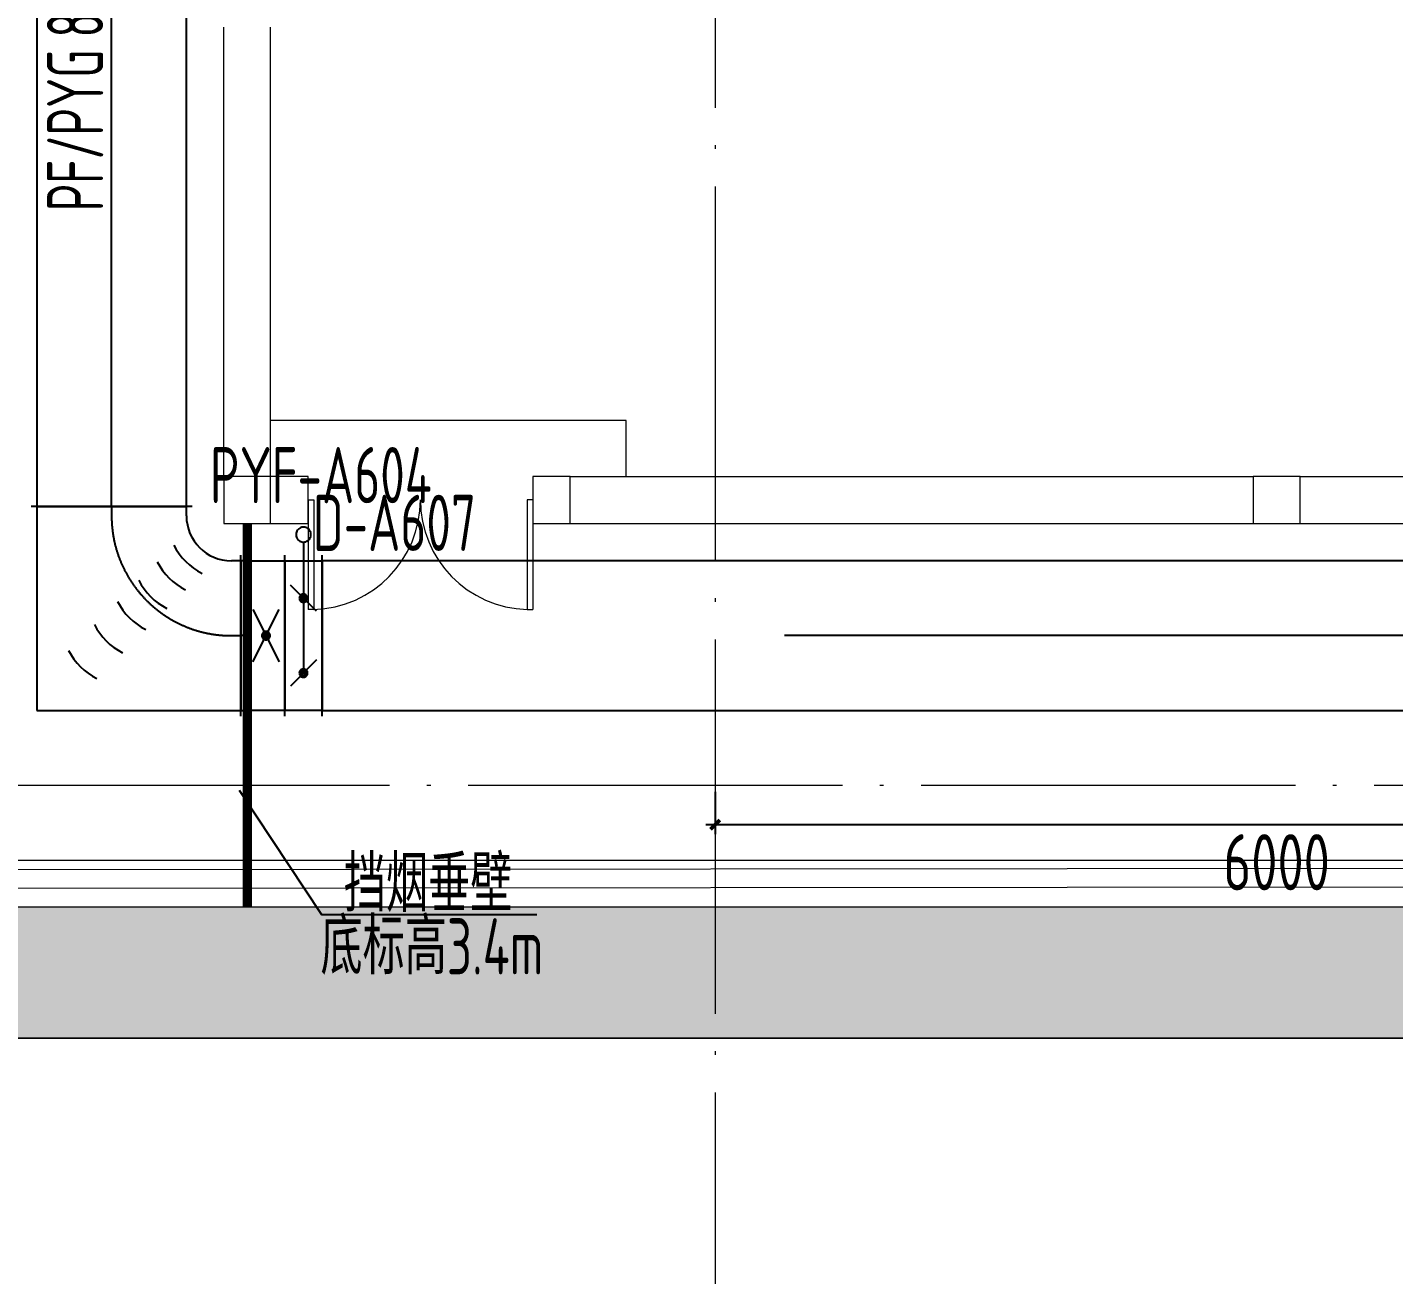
# Model space of a CAD drawing. Extents: x 13114849 to 13479250, y 160225 to 278773.
# Drawn here: x 13261722 to 13269022, y 182245 to 188910 of the extents above; entities that cross this region are included whole.
import ezdxf

# ---------------------------------------------------------------- set-up
doc = ezdxf.new("R2010")
doc.units = 0
doc.header["$LTSCALE"] = 1000
doc.header["$MEASUREMENT"] = 0
doc.linetypes.add('CENTER2', pattern=[28.575, 19.05, -3.175, 3.175, -3.175])
doc.linetypes.add('DOTE', pattern=[2.42, 2, -0.2, 0.02, -0.2])
for name, color, linetype in [('DUCT-X-S标注', 7, 'Continuous'), ('DUCT-X-YP中心线', 5, 'CENTER2'), ('DUCT-X-YP标注', 7, 'Continuous'), ('DUCT-X-YP法兰', 2, 'Continuous'), ('DUCT-X-YP管', 31, 'Continuous'), ('DUCT-X-YP管端线', 2, 'Continuous'), ('DUCT-X-YP阀门', 7, 'Continuous')]:
    doc.layers.add(name, color=color, linetype=linetype)
doc.layers.add('建筑底图', color=8, linetype='Continuous', lineweight=13)
doc.styles.add('67', font='gbenor.shx', dxfattribs={"width": 0.7, "bigfont": 'hztxt.shx'})
doc.styles.add('du', font='gbenor.shx', dxfattribs={"width": 0.8, "bigfont": 'hztxt.shx'})
doc.dimstyles.new('67', dxfattribs={"dimscale": 100, "dimtxt": 3, "dimasz": 0.5, "dimexe": 0.5, "dimexo": 2, "dimgap": 0.5, "dimtad": 2, "dimdec": 0, "dimrnd": 5, "dimzin": 0, "dimdsep": 46, "dimtxsty": 'du', "dimblk": 'ARCHTICK', "dimcen": 0, "dimdle": 0.5, "dimclrd": 256, "dimclre": 256, "dimclrt": 256, "dimazin": 0, "dimtfac": 1, "dimtdec": 0, "dimtix": 1, "dimtmove": 2, "dimatfit": 3, "dimfxl": 1, "dimtolj": 1, "dimtzin": 0, "dimlwd": -1, "dimlwe": -1, "dimarcsym": 0})

# ---------------------------------------------------------------- blocks, each defined once
blk = doc.blocks.new('_ArchTick')
at = {"color": 0, "linetype": 'ByBlock', "const_width": 0.4}
blk.add_lwpolyline([(-0.5, -0.5), (0.5, 0.5)], dxfattribs=at)
blk = doc.blocks.new('*D151')
at = {"layer": 'DUCT-X-YP标注', "transparency": 16777216}
for p, q in [((13265397.4, 184824.7), (13265397.4, 184599)), ((13271397.4, 184824.7), (13271397.4, 184599)), ((13271447.4, 184649), (13265347.4, 184649))]:
    blk.add_line(p, q, dxfattribs=at)
at = {"layer": 'DUCT-X-YP标注', "transparency": 16777216, "xscale": 50, "yscale": 50, "zscale": 50, "rotation": 180}
blk.add_blockref('_ArchTick', (13265397.4, 184649), dxfattribs=at)
at = {"layer": 'DUCT-X-YP标注', "transparency": 16777216, "xscale": 50, "yscale": 50, "zscale": 50}
blk.add_blockref('_ArchTick', (13271397.4, 184649), dxfattribs=at)
at = {"layer": 'DUCT-X-YP标注', "transparency": 16777216, "insert": (13268397.4, 184449), "char_height": 300, "attachment_point": 5, "style": 'du'}
blk.add_mtext('\\A1;6000', dxfattribs=at)
blk = doc.blocks.new('_FZH')
blk.add_lwpolyline([(-0.5, -0.5), (0.5, -0.5), (0.5, 0.5), (-0.5, 0.5)], close=True)
blk = doc.blocks.new('$DorLib2D$00000002')
for p, q in [((-0.5, 0), (-0.5, 0.4875)), ((-0.475, 0.4875), (-0.5, 0.4875)), ((-0.475, 0), (-0.475, 0.4875)), ((0.475, 0), (0.475, 0.4875)), ((0.475, 0.4875), (0.5, 0.4875)), ((0.5, 0), (0.5, 0.4875)), ((-0.5, 0), (-0.475, 0)), ((0.5, 0), (0.475, 0))]:
    blk.add_line(p, q)
at = {"lineweight": 13}
for centre, start, end in [((-0.4875, 0), 0, 88.53072), ((0.4875, 0), 91.46928, 180)]:
    blk.add_arc(centre, 0.4875, start, end, dxfattribs=at)

msp = doc.modelspace()

# ---------------------------------------------------------------- hatches: boundary and pattern name
at = {"layer": '建筑底图'}
h = msp.add_hatch(dxfattribs=at)
h.set_pattern_fill('钢筋混凝土', color=8, scale=100, style=0)
h.set_pattern_definition([(45, (793255.26, 8e-09), (-176.7766953, 176.7766953), []), (50, (793255.26, 8e-09), (717.260183, -62.752135), [75, -825]), (355, (793255.26, 8e-09), (-138.751334, 752.192134), [60, -660]), (100.4514, (793315, -5.2), (578.50938, 689.439542), [63.74019, -701.14211]), (46.1842, (793255.26, 200), (1067.24105, -165.519014), [112.5, -1237.5]), (96.6356, (793344.2, 186.2), (934.662706, 974.11787), [95.61029, -1051.713]), (351.1842, (793255.3, 200), (934.66195, 974.1186), [90, -990]), (21, (793355.26, 150), (596.907052, -402.61889), [75, -825]), (326, (793355.26, 150), (243.31533, 725.150045), [60, -660]), (71.4514, (793405, 116.45), (840.22263, 322.530497), [63.74019, -701.14211]), (37.5, (793255.26, 8e-09), (12.1598553, 332.893854), [0, -652, 0, -670, 0, -662.5]), (7.5, (793255.26, 8e-09), (263.069537, 394.411712), [0, -382, 0, -637, 0, -252.5]), (327.5, (793032.26, 8e-09), (533.822436, -22.554872), [0, -250, 0, -780, 0, -1035]), (317.5, (792932.26, 8e-09), (583.18617, 100.104982), [0, -325, 0, -518, 0, -735])])
h.paths.add_polyline_path([(13271047.4, 184209.5), (13237197.4, 184209.5), (13237197.4, 183509.5), (13271047.4, 183509.5)])

# ---------------------------------------------------------------- linework, layer by layer
at = {"layer": 'DUCT-X-S标注', "const_width": 50}
msp.add_lwpolyline([(13262897.4, 184209.5), (13262897.4, 186259.5)], dxfattribs=at)
at = {"layer": 'DUCT-X-S标注'}
msp.add_lwpolyline([(13264444.9, 184168.3), (13263296.6, 184168.3), (13262856.7, 184832.6)], dxfattribs=at)
at = {"layer": 'DUCT-X-YP中心线'}
for p, q in [((13262172.4, 186349.7), (13262172.4, 192009.3)), ((13262172.4, 186349.5), (13262172.4, 186299.5)), ((13262812.4, 185659.5), (13262862.4, 185659.5)), ((13262897.4, 185659.5), (13262862.6, 185659.5)), ((13284817.5, 185659.5), (13263298, 185659.5))]:
    msp.add_line(p, q, dxfattribs=at)
msp.add_arc((13262812.4, 186299.5), 640, 180, 270, dxfattribs=at)
at = {"layer": 'DUCT-X-YP法兰'}
for p, q in [((13262602.4, 186349.6), (13261742.4, 186349.6)), ((13262862.5, 185229.5), (13262862.5, 186089.5)), ((13262897.5, 185229.5), (13262897.5, 186089.5)), ((13263097.7, 185229.5), (13263097.7, 186089.5)), ((13263297.9, 185229.5), (13263297.9, 186089.5))]:
    msp.add_line(p, q, dxfattribs=at)
at = {"layer": 'DUCT-X-YP管'}
for p, q in [((13261772.4, 192009.3), (13261772.4, 186349.7)), ((13262572.4, 186349.7), (13262572.4, 192009.3)), ((13261772.4, 186349.7), (13262572.4, 186349.7)), ((13261772.4, 186349.5), (13261772.4, 185259.5)), ((13262572.4, 186299.5), (13262572.4, 186349.5)), ((13262862.4, 186059.5), (13262812.4, 186059.5)), ((13262862.6, 186059.5), (13262862.6, 185259.5)), ((13262897.4, 186059.5), (13262862.6, 186059.5)), ((13262897.4, 185259.5), (13262897.4, 186059.5)), ((13262897.6, 186059.5), (13263097.6, 186059.5)), ((13263097.8, 186059.5), (13263297.8, 186059.5)), ((13263298, 186059.5), (13263298, 185259.5)), ((13284817.5, 186059.5), (13263298, 186059.5)), ((13261772.4, 185259.5), (13262862.4, 185259.5)), ((13262862.6, 185259.5), (13262897.4, 185259.5)), ((13263097.6, 185259.5), (13262897.6, 185259.5)), ((13263297.8, 185259.5), (13263097.8, 185259.5)), ((13263298, 185259.5), (13284817.5, 185259.5))]:
    msp.add_line(p, q, dxfattribs=at)
msp.add_arc((13262812.4, 186299.5), 240, 180, 270, dxfattribs=at)
at = {"layer": 'DUCT-X-YP管端线'}
for p, q in [((13262572.4, 186349.5), (13261772.4, 186349.5)), ((13262862.4, 185259.5), (13262862.4, 186059.5)), ((13262897.6, 185259.5), (13262897.6, 186059.5)), ((13263097.6, 185259.5), (13263097.6, 186059.5)), ((13263097.8, 186059.5), (13263097.8, 185259.5)), ((13263297.8, 186059.5), (13263297.8, 185259.5))]:
    msp.add_line(p, q, dxfattribs=at)
for centre in [(13262812.4, 186299.5), (13262724, 186211.1), (13262625, 186112.1), (13262511.8, 185999), (13262388.1, 185875.3), (13262250.2, 185737.4)]:
    msp.add_arc(centre, 345, 207, 243, dxfattribs=at)
at = {"layer": 'DUCT-X-YP阀门'}
for p, q in [((13263165.4, 186223), (13263162.4, 186218.3)), ((13263169, 186227.3), (13263165.4, 186223)), ((13263173.1, 186231), (13263169, 186227.3)), ((13263177.8, 186234.2), (13263173.1, 186231)), ((13263182.8, 186236.6), (13263177.8, 186234.2)), ((13263188.1, 186238.3), (13263182.8, 186236.6)), ((13263193.6, 186239.3), (13263188.1, 186238.3)), ((13263199.2, 186239.5), (13263193.6, 186239.3)), ((13263204.7, 186238.9), (13263199.2, 186239.5)), ((13263210.1, 186237.6), (13263204.7, 186238.9)), ((13263215.3, 186235.5), (13263210.1, 186237.6)), ((13263220.1, 186232.7), (13263215.3, 186235.5)), ((13263224.5, 186229.3), (13263220.1, 186232.7)), ((13263228.4, 186225.2), (13263224.5, 186229.3)), ((13263231.7, 186220.7), (13263228.4, 186225.2)), ((13263158.6, 186207.8), (13263157.9, 186202.3)), ((13263157.9, 186202.3), (13263157.9, 186196.7)), ((13263157.9, 186196.7), (13263158.6, 186191.2)), ((13263160.2, 186213.2), (13263158.6, 186207.8)), ((13263158.6, 186191.2), (13263160.2, 186185.8)), ((13263162.4, 186218.3), (13263160.2, 186213.2)), ((13263160.2, 186185.8), (13263162.4, 186180.7)), ((13263162.4, 186180.7), (13263165.4, 186176)), ((13263165.4, 186176), (13263169, 186171.7)), ((13263169, 186171.7), (13263173.1, 186168)), ((13263173.1, 186168), (13263177.8, 186164.9)), ((13263177.8, 186164.9), (13263182.8, 186162.4)), ((13263182.8, 186162.4), (13263188.1, 186160.7)), ((13263188.1, 186160.7), (13263193.6, 186159.7)), ((13263193.6, 186159.7), (13263199.2, 186159.6)), ((13263197.8, 186159.5), (13263197.8, 186059.5)), ((13263199.2, 186159.6), (13263204.7, 186160.1)), ((13263204.7, 186160.1), (13263210.1, 186161.5)), ((13263210.1, 186161.5), (13263215.3, 186163.6)), ((13263215.3, 186163.6), (13263220.1, 186166.4)), ((13263220.1, 186166.4), (13263224.5, 186169.8)), ((13263224.5, 186169.8), (13263228.4, 186173.8)), ((13263228.4, 186173.8), (13263231.7, 186178.3)), ((13263234.3, 186215.8), (13263231.7, 186220.7)), ((13263231.7, 186178.3), (13263234.3, 186183.3)), ((13263236.2, 186210.6), (13263234.3, 186215.8)), ((13263234.3, 186183.3), (13263236.2, 186188.5)), ((13263237.4, 186205.1), (13263236.2, 186210.6)), ((13263236.2, 186188.5), (13263237.4, 186194)), ((13263237.8, 186199.5), (13263237.4, 186205.1)), ((13263237.4, 186194), (13263237.8, 186199.5)), ((13263197.8, 186059.5), (13263197.8, 185659.5)), ((13263267.8, 185789.5), (13263127.8, 185929.5)), ((13263176, 185863.6), (13263175.6, 185859.5)), ((13263175.6, 185859.5), (13263176, 185855.5)), ((13263177.1, 185867.5), (13263176, 185863.6)), ((13263178.9, 185871.2), (13263177.1, 185867.5)), ((13263181.4, 185874.5), (13263178.9, 185871.2)), ((13263184.4, 185877.2), (13263181.4, 185874.5)), ((13263183.1, 185862.9), (13263182.8, 185859.5)), ((13263182.8, 185859.5), (13263183.1, 185856.2)), ((13263184.2, 185866), (13263183.1, 185862.9)), ((13263186, 185868.9), (13263184.2, 185866)), ((13263187.9, 185879.4), (13263184.4, 185877.2)), ((13263188.4, 185871.3), (13263186, 185868.9)), ((13263187.9, 185863.8), (13263187.1, 185861)), ((13263187.1, 185861), (13263187.1, 185858.1)), ((13263187.1, 185858.1), (13263187.9, 185855.3)), ((13263191.7, 185880.8), (13263187.9, 185879.4)), ((13263189.4, 185866.3), (13263187.9, 185863.8)), ((13263191.3, 185873), (13263188.4, 185871.3)), ((13263191.6, 185868.3), (13263189.4, 185866.3)), ((13263194.4, 185874.2), (13263191.3, 185873)), ((13263194.2, 185869.6), (13263191.6, 185868.3)), ((13263195.7, 185881.6), (13263191.7, 185880.8)), ((13263197, 185870.2), (13263194.2, 185869.6)), ((13263197.8, 185874.5), (13263194.4, 185874.2)), ((13263199.8, 185881.6), (13263195.7, 185881.6)), ((13263199.9, 185870), (13263197, 185870.2)), ((13263201.1, 185874.2), (13263197.8, 185874.5)), ((13263197.8, 185859.5), (13263197.8, 185459.5)), ((13263203.8, 185880.8), (13263199.8, 185881.6)), ((13263202.7, 185869.1), (13263199.9, 185870)), ((13263204.3, 185873), (13263201.1, 185874.2)), ((13263205.1, 185867.4), (13263202.7, 185869.1)), ((13263207.6, 185879.4), (13263203.8, 185880.8)), ((13263207.1, 185871.3), (13263204.3, 185873)), ((13263206.9, 185865.1), (13263205.1, 185867.4)), ((13263208.1, 185862.4), (13263206.9, 185865.1)), ((13263209.5, 185868.9), (13263207.1, 185871.3)), ((13263211.1, 185877.2), (13263207.6, 185879.4)), ((13263208.5, 185859.5), (13263208.1, 185862.4)), ((13263208.1, 185856.6), (13263208.5, 185859.5)), ((13263211.3, 185866), (13263209.5, 185868.9)), ((13263214.1, 185874.5), (13263211.1, 185877.2)), ((13263212.4, 185862.9), (13263211.3, 185866)), ((13263212.8, 185859.5), (13263212.4, 185862.9)), ((13263212.4, 185856.2), (13263212.8, 185859.5)), ((13263216.6, 185871.2), (13263214.1, 185874.5)), ((13263218.4, 185867.5), (13263216.6, 185871.2)), ((13263219.5, 185863.6), (13263218.4, 185867.5)), ((13263219.9, 185859.5), (13263219.5, 185863.6)), ((13263219.5, 185855.5), (13263219.9, 185859.5)), ((13262927.5, 185799.5), (13263067.6, 185519.6)), ((13262927.6, 185519.5), (13263067.6, 185799.5)), ((13263176, 185855.5), (13263177.1, 185851.5)), ((13263177.1, 185851.5), (13263178.9, 185847.9)), ((13263178.9, 185847.9), (13263181.4, 185844.6)), ((13263181.4, 185844.6), (13263184.4, 185841.8)), ((13263183.1, 185856.2), (13263184.2, 185853)), ((13263184.2, 185853), (13263186, 185850.2)), ((13263184.4, 185841.8), (13263187.9, 185839.7)), ((13263186, 185850.2), (13263188.4, 185847.8)), ((13263187.9, 185855.3), (13263189.4, 185852.8)), ((13263187.9, 185839.7), (13263191.7, 185838.2)), ((13263188.4, 185847.8), (13263191.3, 185846)), ((13263189.4, 185852.8), (13263191.6, 185850.8)), ((13263191.3, 185846), (13263194.4, 185844.9)), ((13263191.6, 185850.8), (13263194.2, 185849.4)), ((13263191.7, 185838.2), (13263195.7, 185837.5)), ((13263194.2, 185849.4), (13263197, 185848.8)), ((13263194.4, 185844.9), (13263197.8, 185844.5)), ((13263195.7, 185837.5), (13263199.8, 185837.5)), ((13263197, 185848.8), (13263199.9, 185849)), ((13263197.8, 185844.5), (13263201.1, 185844.9)), ((13263199.8, 185837.5), (13263203.8, 185838.2)), ((13263199.9, 185849), (13263202.7, 185850)), ((13263201.1, 185844.9), (13263204.3, 185846)), ((13263202.7, 185850), (13263205.1, 185851.7)), ((13263203.8, 185838.2), (13263207.6, 185839.7)), ((13263204.3, 185846), (13263207.1, 185847.8)), ((13263205.1, 185851.7), (13263206.9, 185854)), ((13263206.9, 185854), (13263208.1, 185856.6)), ((13263207.1, 185847.8), (13263209.5, 185850.2)), ((13263207.6, 185839.7), (13263211.1, 185841.8)), ((13263209.5, 185850.2), (13263211.3, 185853)), ((13263211.1, 185841.8), (13263214.1, 185844.6)), ((13263211.3, 185853), (13263212.4, 185856.2)), ((13263214.1, 185844.6), (13263216.6, 185847.9)), ((13263216.6, 185847.9), (13263218.4, 185851.5)), ((13263218.4, 185851.5), (13263219.5, 185855.5)), ((13262975.8, 185663.6), (13262975.4, 185659.5)), ((13262975.4, 185659.5), (13262975.8, 185655.5)), ((13262976.9, 185667.5), (13262975.8, 185663.6)), ((13262975.8, 185655.5), (13262976.9, 185651.5)), ((13262978.7, 185671.2), (13262976.9, 185667.5)), ((13262976.9, 185651.5), (13262978.7, 185647.9)), ((13262981.2, 185674.5), (13262978.7, 185671.2)), ((13262978.7, 185647.9), (13262981.2, 185644.6)), ((13262984.2, 185677.2), (13262981.2, 185674.5)), ((13262981.2, 185644.6), (13262984.2, 185641.8)), ((13262982.9, 185662.9), (13262982.6, 185659.5)), ((13262982.6, 185659.5), (13262982.9, 185656.2)), ((13262984, 185666), (13262982.9, 185662.9)), ((13262982.9, 185656.2), (13262984, 185653)), ((13262985.8, 185668.9), (13262984, 185666)), ((13262984, 185653), (13262985.8, 185650.2)), ((13262987.7, 185679.4), (13262984.2, 185677.2)), ((13262984.2, 185641.8), (13262987.7, 185639.7)), ((13262988.2, 185671.3), (13262985.8, 185668.9)), ((13262985.8, 185650.2), (13262988.2, 185647.8)), ((13262987.2, 185662.4), (13262986.8, 185659.5)), ((13262986.8, 185659.5), (13262987.2, 185656.6)), ((13262988.4, 185665.1), (13262987.2, 185662.4)), ((13262987.2, 185656.6), (13262988.4, 185654)), ((13262991.5, 185680.8), (13262987.7, 185679.4)), ((13262987.7, 185639.7), (13262991.5, 185638.2)), ((13262991.1, 185673), (13262988.2, 185671.3)), ((13262988.2, 185647.8), (13262991.1, 185646)), ((13262990.2, 185667.4), (13262988.4, 185665.1)), ((13262988.4, 185654), (13262990.2, 185651.7)), ((13262992.6, 185669.1), (13262990.2, 185667.4)), ((13262990.2, 185651.7), (13262992.6, 185650)), ((13262994.2, 185674.2), (13262991.1, 185673)), ((13262991.1, 185646), (13262994.2, 185644.9)), ((13262995.5, 185681.6), (13262991.5, 185680.8)), ((13262995.4, 185670), (13262992.6, 185669.1)), ((13262992.6, 185650), (13262995.4, 185649)), ((13262997.6, 185674.5), (13262994.2, 185674.2)), ((13262994.2, 185644.9), (13262997.6, 185644.5)), ((13262998.3, 185670.2), (13262995.4, 185670)), ((13262995.4, 185649), (13262998.3, 185648.8)), ((13262999.6, 185681.6), (13262995.5, 185681.6)), ((13263000.9, 185674.2), (13262997.6, 185674.5)), ((13262997.6, 185644.5), (13263000.9, 185644.9)), ((13263001.2, 185669.6), (13262998.3, 185670.2)), ((13262998.3, 185648.8), (13263001.2, 185649.4)), ((13263003.6, 185680.8), (13262999.6, 185681.6)), ((13263004.1, 185673), (13263000.9, 185674.2)), ((13263000.9, 185644.9), (13263004.1, 185646)), ((13263003.8, 185668.3), (13263001.2, 185669.6)), ((13263001.2, 185649.4), (13263003.8, 185650.8)), ((13263007.4, 185679.4), (13263003.6, 185680.8)), ((13263003.6, 185638.2), (13263007.4, 185639.7)), ((13263005.9, 185666.3), (13263003.8, 185668.3)), ((13263003.8, 185650.8), (13263005.9, 185652.8)), ((13263006.9, 185671.3), (13263004.1, 185673)), ((13263004.1, 185646), (13263006.9, 185647.8)), ((13263007.4, 185663.8), (13263005.9, 185666.3)), ((13263005.9, 185652.8), (13263007.4, 185655.3)), ((13263009.3, 185668.9), (13263006.9, 185671.3)), ((13263006.9, 185647.8), (13263009.3, 185650.2)), ((13263010.9, 185677.2), (13263007.4, 185679.4)), ((13263008.2, 185661), (13263007.4, 185663.8)), ((13263007.4, 185655.3), (13263008.2, 185658.1)), ((13263007.4, 185639.7), (13263010.9, 185641.8)), ((13263008.2, 185658.1), (13263008.2, 185661)), ((13263011.1, 185666), (13263009.3, 185668.9)), ((13263009.3, 185650.2), (13263011.1, 185653)), ((13263013.9, 185674.5), (13263010.9, 185677.2)), ((13263010.9, 185641.8), (13263013.9, 185644.6)), ((13263012.2, 185662.9), (13263011.1, 185666)), ((13263011.1, 185653), (13263012.2, 185656.2)), ((13263012.6, 185659.5), (13263012.2, 185662.9)), ((13263012.2, 185656.2), (13263012.6, 185659.5)), ((13263016.4, 185671.2), (13263013.9, 185674.5)), ((13263013.9, 185644.6), (13263016.4, 185647.9)), ((13263018.2, 185667.5), (13263016.4, 185671.2)), ((13263016.4, 185647.9), (13263018.2, 185651.5)), ((13263019.3, 185663.6), (13263018.2, 185667.5)), ((13263018.2, 185651.5), (13263019.3, 185655.5)), ((13263019.7, 185659.5), (13263019.3, 185663.6)), ((13263019.3, 185655.5), (13263019.7, 185659.5)), ((13262991.5, 185638.2), (13262995.5, 185637.5)), ((13262995.5, 185637.5), (13262999.6, 185637.5)), ((13262999.6, 185637.5), (13263003.6, 185638.2)), ((13263267.8, 185529.5), (13263127.8, 185389.5)), ((13263176, 185463.6), (13263175.6, 185459.5)), ((13263175.6, 185459.5), (13263176, 185455.5)), ((13263177.1, 185467.5), (13263176, 185463.6)), ((13263176, 185455.5), (13263177.1, 185451.5)), ((13263178.9, 185471.2), (13263177.1, 185467.5)), ((13263177.1, 185451.5), (13263178.9, 185447.9)), ((13263181.4, 185474.5), (13263178.9, 185471.2)), ((13263178.9, 185447.9), (13263181.4, 185444.6)), ((13263184.4, 185477.2), (13263181.4, 185474.5)), ((13263181.4, 185444.6), (13263184.4, 185441.8)), ((13263183.1, 185462.9), (13263182.8, 185459.5)), ((13263182.8, 185459.5), (13263183.1, 185456.2)), ((13263184.2, 185466), (13263183.1, 185462.9)), ((13263183.1, 185456.2), (13263184.2, 185453)), ((13263186, 185468.9), (13263184.2, 185466)), ((13263184.2, 185453), (13263186, 185450.2)), ((13263187.9, 185479.4), (13263184.4, 185477.2)), ((13263184.4, 185441.8), (13263187.9, 185439.7)), ((13263188.4, 185471.3), (13263186, 185468.9)), ((13263186, 185450.2), (13263188.4, 185447.8)), ((13263187.9, 185463.8), (13263187.1, 185461)), ((13263187.1, 185461), (13263187.1, 185458.1)), ((13263187.1, 185458.1), (13263187.9, 185455.3)), ((13263191.7, 185480.8), (13263187.9, 185479.4)), ((13263189.4, 185466.3), (13263187.9, 185463.8)), ((13263187.9, 185455.3), (13263189.4, 185452.8)), ((13263187.9, 185439.7), (13263191.7, 185438.2)), ((13263191.3, 185473), (13263188.4, 185471.3)), ((13263188.4, 185447.8), (13263191.3, 185446)), ((13263191.6, 185468.3), (13263189.4, 185466.3)), ((13263189.4, 185452.8), (13263191.6, 185450.8)), ((13263194.4, 185474.2), (13263191.3, 185473)), ((13263191.3, 185446), (13263194.4, 185444.9)), ((13263194.2, 185469.6), (13263191.6, 185468.3)), ((13263191.6, 185450.8), (13263194.2, 185449.4)), ((13263195.7, 185481.6), (13263191.7, 185480.8)), ((13263191.7, 185438.2), (13263195.7, 185437.5)), ((13263197, 185470.2), (13263194.2, 185469.6)), ((13263194.2, 185449.4), (13263197, 185448.8)), ((13263197.8, 185474.5), (13263194.4, 185474.2)), ((13263194.4, 185444.9), (13263197.8, 185444.5)), ((13263199.8, 185481.6), (13263195.7, 185481.6)), ((13263195.7, 185437.5), (13263199.8, 185437.5)), ((13263199.9, 185470), (13263197, 185470.2)), ((13263197, 185448.8), (13263199.9, 185449)), ((13263201.1, 185474.2), (13263197.8, 185474.5)), ((13263197.8, 185444.5), (13263201.1, 185444.9)), ((13263203.8, 185480.8), (13263199.8, 185481.6)), ((13263199.8, 185437.5), (13263203.8, 185438.2)), ((13263202.7, 185469.1), (13263199.9, 185470)), ((13263199.9, 185449), (13263202.7, 185450)), ((13263204.3, 185473), (13263201.1, 185474.2)), ((13263201.1, 185444.9), (13263204.3, 185446)), ((13263205.1, 185467.4), (13263202.7, 185469.1)), ((13263202.7, 185450), (13263205.1, 185451.7)), ((13263207.6, 185479.4), (13263203.8, 185480.8)), ((13263203.8, 185438.2), (13263207.6, 185439.7)), ((13263207.1, 185471.3), (13263204.3, 185473)), ((13263204.3, 185446), (13263207.1, 185447.8)), ((13263206.9, 185465.1), (13263205.1, 185467.4)), ((13263205.1, 185451.7), (13263206.9, 185454)), ((13263208.1, 185462.4), (13263206.9, 185465.1)), ((13263206.9, 185454), (13263208.1, 185456.6)), ((13263209.5, 185468.9), (13263207.1, 185471.3)), ((13263207.1, 185447.8), (13263209.5, 185450.2)), ((13263211.1, 185477.2), (13263207.6, 185479.4)), ((13263207.6, 185439.7), (13263211.1, 185441.8)), ((13263208.5, 185459.5), (13263208.1, 185462.4)), ((13263208.1, 185456.6), (13263208.5, 185459.5)), ((13263211.3, 185466), (13263209.5, 185468.9)), ((13263209.5, 185450.2), (13263211.3, 185453)), ((13263214.1, 185474.5), (13263211.1, 185477.2)), ((13263211.1, 185441.8), (13263214.1, 185444.6)), ((13263212.4, 185462.9), (13263211.3, 185466)), ((13263211.3, 185453), (13263212.4, 185456.2)), ((13263212.8, 185459.5), (13263212.4, 185462.9)), ((13263212.4, 185456.2), (13263212.8, 185459.5)), ((13263216.6, 185471.2), (13263214.1, 185474.5)), ((13263214.1, 185444.6), (13263216.6, 185447.9)), ((13263218.4, 185467.5), (13263216.6, 185471.2)), ((13263216.6, 185447.9), (13263218.4, 185451.5)), ((13263219.5, 185463.6), (13263218.4, 185467.5)), ((13263218.4, 185451.5), (13263219.5, 185455.5)), ((13263219.9, 185459.5), (13263219.5, 185463.6)), ((13263219.5, 185455.5), (13263219.9, 185459.5))]:
    msp.add_line(p, q, dxfattribs=at)
at = {"layer": '建筑底图', "color": 8, "linetype": 'DOTE'}
for p, q in [((13265397.4, 212259.5), (13265397.4, 180083)), ((13474197.4, 184859.5), (13119297.4, 184859.5))]:
    msp.add_line(p, q, dxfattribs=at)
at = {"layer": '建筑底图', "color": 8}
for p, q in [((13262772.4, 186509.5), (13262772.4, 188909.5)), ((13263022.4, 186509.5), (13263022.4, 188909.5)), ((13263222.4, 186509.5), (13263022.4, 186509.5)), ((13263222.4, 186259.5), (13263222.4, 186509.5)), ((13264622.4, 186509.5), (13268272.4, 186509.5)), ((13268522.4, 186509.5), (13272672.4, 186509.5)), ((13263022.4, 186259.5), (13263222.4, 186259.5)), ((13264622.4, 186259.5), (13268272.4, 186259.5)), ((13268522.4, 186259.5), (13272672.4, 186259.5)), ((13283547.4, 184427.6), (13247385.8, 184395.7)), ((13283447.4, 184327.5), (13247297.4, 184295.6)), ((13310897.4, 184209.5), (13206897.4, 184209.5)), ((13311597.4, 183509.5), (13207597.4, 183509.5))]:
    msp.add_line(p, q, dxfattribs=at)
for points in [[(13264922.4, 186509.5), (13264922.4, 186809.5), (13263022.4, 186809.5)], [(13189447.4, 182909.5), (13206647.4, 182909.5), (13206647.4, 184459.5), (13274397.4, 184459.5)], [(13207597.4, 183509.5), (13311597.4, 183509.5), (13311597.4, 184159.5), (13438197.4, 184159.5)]]:
    msp.add_lwpolyline(points, dxfattribs=at)

# ---------------------------------------------------------------- block references
at = {"layer": '建筑底图', "color": 8, "xscale": 250, "yscale": 250, "zscale": 250}
for p in [(13262897.4, 186384.5), (13268397.4, 186384.5)]:
    msp.add_blockref('_FZH', p, dxfattribs=at)
at = {"layer": '建筑底图', "color": 8}
for name, p, xscale, yscale, zscale, rotation in [('_FZH', (13264522.4, 186384.5), 250, 200.0000022612512, 200.0000022612512, 270), ('$DorLib2D$00000002', (13263822.4, 186384.5), -1200, -1200, -1200, 1.13480062690579e-06)]:
    msp.add_blockref(name, p, dxfattribs=dict(at, xscale=xscale, yscale=yscale, zscale=zscale, rotation=rotation))

# ---------------------------------------------------------------- texts
at = {"layer": 'DUCT-X-S标注', "style": '67', "width": 0.75}
for s, p in [('PYF-A604', (13262698.1, 186367.2, -950)), ('D-A607', (13263247.3, 186112.2, -950)), ('挡烟垂壁', (13263413.3, 184184.1, 1185)), ('底标高3.4m', (13263288.7, 183849.4, 2370))]:
    msp.add_text(s, height=300, dxfattribs=at).set_placement(p)
at = {"layer": 'DUCT-X-YP标注', "color": 7, "style": '67', "width": 0.7}
for s, p in [('800', (13262127.9, 188855.1, 4500)), ('PF/PYG', (13262127.9, 187926.8, 4500))]:
    msp.add_text(s, height=300, rotation=90, dxfattribs=at).set_placement(p)

# ---------------------------------------------------------------- dimensions: what is measured, and where the dimension line sits
at = {"layer": 'DUCT-X-YP标注'}
dim = msp.add_linear_dim(base=(13265397.4, 184649), p1=(13271397.4, 185024.7, 3500), p2=(13265397.4, 185024.7), dimstyle='67', dxfattribs=at)
dim.commit()
dim.dimension.update_dxf_attribs({"geometry": '*D151', "text_midpoint": (13268397.4, 184449)})

doc.saveas('drawing.dxf')
